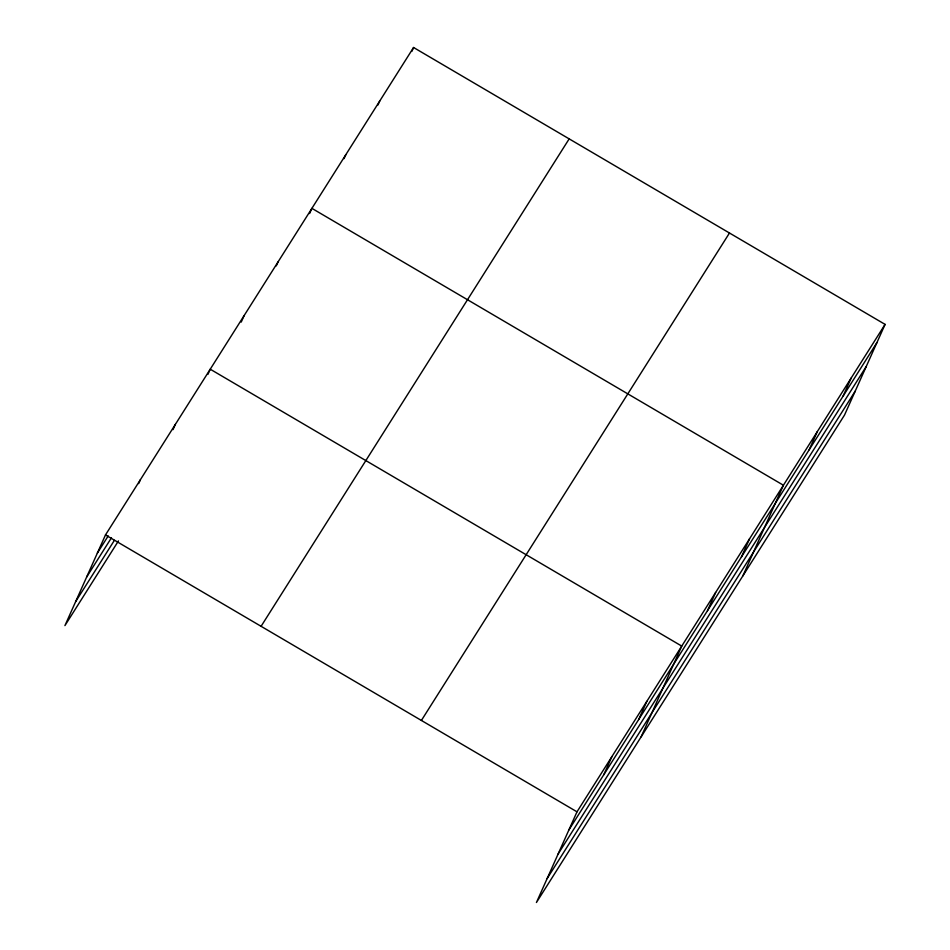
<?xml version="1.0" encoding="UTF-8"?>
<svg xmlns="http://www.w3.org/2000/svg" width="950" height="950" viewBox="0 0 950 950"><rect width="100%" height="100%" fill="white"/><g stroke="black" fill="none" stroke-linecap="round" stroke-linejoin="round"><path stroke-width="1.43" d="M885.079 324.389L576.994 811.822L536.429 902.5L844.514 415.067L885.079 324.389L413.571 47.5L105.486 534.933L64.921 625.611L118.465 540.906M138.664 483.586L140.398 479.691M172.995 429.637L175.322 424.448M207.908 374.395L210.235 369.206L681.744 646.095L641.179 736.773M241.217 322.074L244.126 315.59M276.272 265.869L278.017 261.974M309.581 213.548L311.909 208.359L783.406 485.236L742.852 575.914M344.054 158.626L345.788 154.731M377.946 105.011L379.679 101.116M411.837 51.395L413.571 47.5M603.784 774.749L611.907 756.58M638.697 719.506L646.819 701.337M707.501 610.636L715.635 592.479M741.392 557.021L749.514 538.852M809.174 449.789L817.297 431.621M843.066 396.174L851.188 378.005M97.363 553.102L108.217 535.907M86.652 577.03L111.482 537.747M75.62 601.683L114.416 540.301M261.084 626.311L569.169 138.878M421.396 720.444L729.481 233.011M568.86 829.991L876.957 342.546M558.161 853.919L866.246 366.486M547.129 878.572L855.226 391.139M105.486 534.933L576.994 811.822"/></g></svg>
